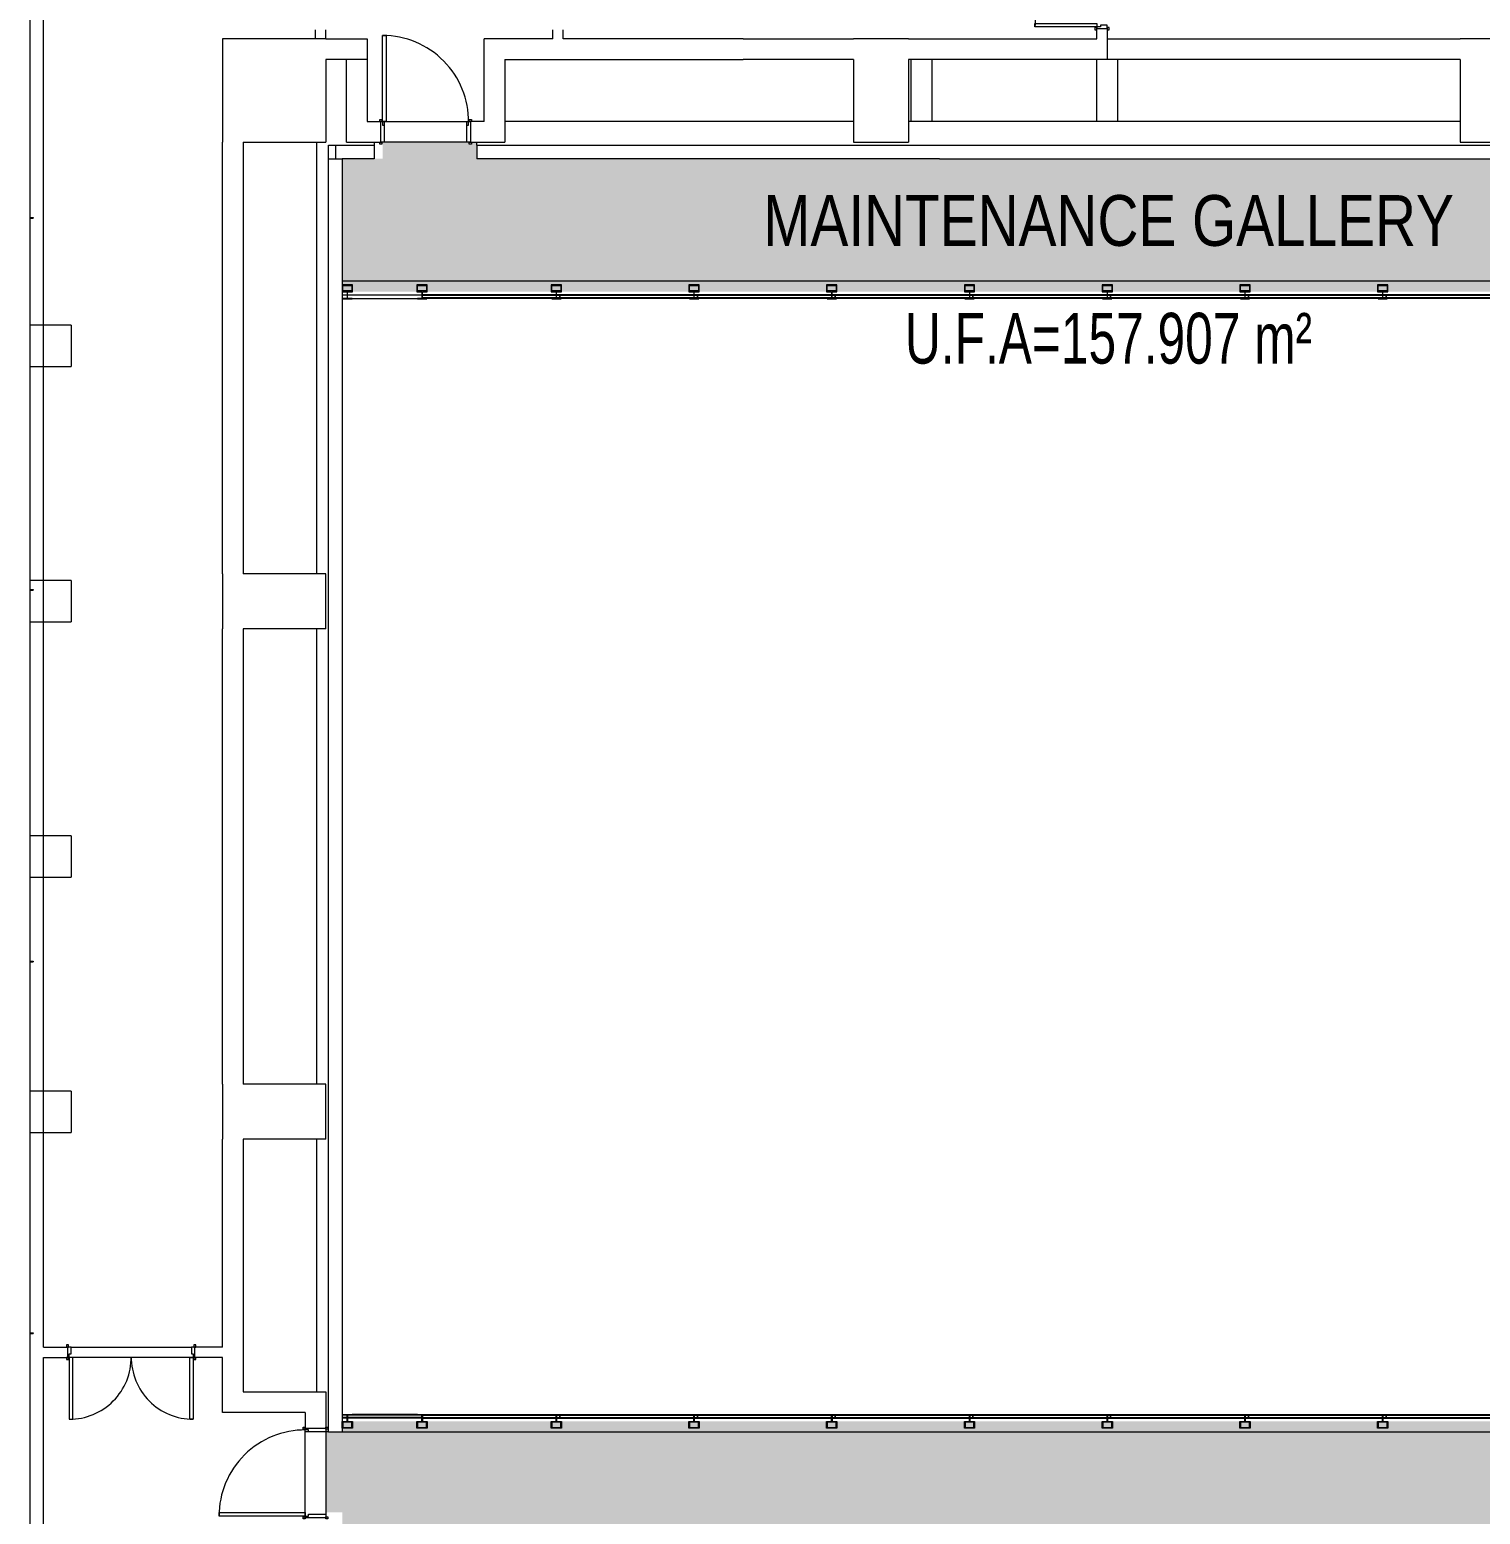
# Model space of a CAD drawing. Header units: millimetres. Extents: x 35540 to 832230, y -10956 to 416550.
# Drawn here: x 110887 to 131956, y 10177 to 31742 of the extents above; entities that cross this region are included whole.
import ezdxf

# ---------------------------------------------------------------- set-up
doc = ezdxf.new("R2010")
doc.units = ezdxf.units.MM
for name, color, linetype, lineweight in [('A-AREA-IDEN', 2, 'Continuous', 15), ('A-AREA-PATT', 32, 'Continuous', 5), ('A-DOOR', 31, 'Continuous', 5), ('A-DOOR-FRAM', 31, 'Continuous', 15), ('A-FLOR', 192, 'Continuous', 5), ('A-FLOR-HRAL', 11, 'Continuous', 5), ('A-WALL', 113, 'Continuous', 5), ('S-COLS', 52, 'Continuous', 5), ('S-COLS-SYMB', 171, 'Continuous', 50)]:
    doc.layers.add(name, color=color, linetype=linetype, lineweight=lineweight)
doc.styles.add('Arial', font='arial.ttf', dxfattribs={"width": 0.7, "height": 737.649701})
doc.styles.add('Arial_2', font='arial.ttf', dxfattribs={"width": 0.8, "height": 737.649701})

# ---------------------------------------------------------------- blocks, each defined once
blk = doc.blocks.new('DLN-Double Door__X03_ - _M31_1800 x 2450 _WH_-16954920-1_F U_F_A_')
at = {"layer": 'A-DOOR'}
for p, q in [((-850, -75), (-900, -75)), ((-900, -75), (-900, -975)), ((-850, -975), (-850, -75)), ((850, -75), (900, -75)), ((850, -975), (850, -75)), ((900, -75), (900, -975)), ((-900, -975), (-850, -975)), ((900, -975), (850, -975))]:
    blk.add_line(p, q, dxfattribs=at)
for centre, start, end in [((-900, -75), 270, 0.5), ((900, -75), 179.5, 270)]:
    blk.add_arc(centre, 900, start, end, dxfattribs=at)
at = {"layer": 'A-DOOR-FRAM'}
for p, q in [((-910, 105), (-940, 105)), ((-940, 105), (-940, 75)), ((-940, 75), (-910, 75)), ((-875, 75), (-925, 75)), ((-925, 75), (-925, -75)), ((-910, 75), (-910, 105)), ((-875, -25), (-875, 75)), ((875, 75), (875, -25)), ((925, 75), (875, 75)), ((940, 105), (910, 105)), ((910, 105), (910, 75)), ((910, 75), (940, 75)), ((925, -75), (925, 75)), ((940, 75), (940, 105)), ((-910, -75), (-940, -75)), ((-940, -75), (-940, -105)), ((-940, -105), (-910, -105)), ((-925, -75), (-900, -75)), ((-910, -105), (-910, -75)), ((-900, -75), (-900, -25)), ((-900, -25), (-875, -25)), ((875, -25), (900, -25)), ((900, -25), (900, -75)), ((900, -75), (925, -75)), ((940, -75), (910, -75)), ((910, -75), (910, -105)), ((910, -105), (940, -105)), ((940, -105), (940, -75))]:
    blk.add_line(p, q, dxfattribs=at)
blk = doc.blocks.new('DLN-Single Door__X01_ - _M10x_1250 x 2000 _WH_-16935541-1_F U_F_A_')
at = {"layer": 'A-DOOR'}
for p, q in [((-625, 1400), (-575, 1400)), ((-625, 150), (-625, 1400)), ((-575, 1400), (-575, 150)), ((-665, 180), (-635, 180)), ((-665, 150), (-665, 180)), ((-635, 150), (-665, 150)), ((-635, 180), (-635, 150)), ((-575, 150), (-625, 150)), ((635, 150), (635, 180)), ((635, 180), (665, 180)), ((665, 150), (635, 150)), ((665, 180), (665, 150)), ((-665, -150), (-635, -150)), ((-665, -180), (-665, -150)), ((-635, -180), (-665, -180)), ((-635, -150), (-635, -180)), ((635, -180), (635, -150)), ((635, -150), (665, -150)), ((665, -180), (635, -180)), ((665, -150), (665, -180))]:
    blk.add_line(p, q, dxfattribs=at)
blk.add_arc((-625, 150), 1250, 359.5, 90, dxfattribs=at)
at = {"layer": 'A-DOOR-FRAM'}
for p, q in [((-650, 150), (-625, 150)), ((-650, -150), (-650, 150)), ((-625, 150), (-625, 100)), ((-625, 100), (-600, 100)), ((-600, 100), (-600, -150)), ((600, 100), (625, 100)), ((600, -150), (600, 100)), ((625, 150), (650, 150)), ((625, 100), (625, 150)), ((650, 150), (650, -150)), ((-600, -150), (-650, -150)), ((650, -150), (600, -150))]:
    blk.add_line(p, q, dxfattribs=at)
blk = doc.blocks.new('Railing - T PROFILE-16174661-1_F U_F_A_')
at = {"layer": 'A-FLOR-HRAL'}
for p, q in [((8, -9), (3, -9)), ((3, -9), (3, -142)), ((3, -142), (8, -142)), ((8, -68), (8, -9)), ((8, -142), (8, -83)), ((105, -73), (13, -73)), ((13, -78), (105, -78)), ((205, 0), (105, 0)), ((105, 0), (105, -73)), ((105, -78), (105, -150)), ((105, -150), (205, -150)), ((115, -10), (195, -10)), ((115, -140), (115, -10)), ((195, -140), (115, -140)), ((195, -10), (195, -140)), ((205, -150), (205, 0))]:
    blk.add_line(p, q, dxfattribs=at)
for centre, start, end in [((13, -68), 189.2953, 270), ((13, -83), 90, 180)]:
    blk.add_arc(centre, 5, start, end, dxfattribs=at)
blk = doc.blocks.new('Railing - Railing-12128012-1_F U_F_A_')
at = {"layer": 'A-FLOR-HRAL'}
for p, q in [((42839, 27842), (42839, 27845)), ((42839, 27842), (44839, 27842)), ((44787, 27892), (42842, 27892)), ((44787, 27882), (42842, 27882)), ((42842, 27852), (44787, 27852)), ((44839, 27892), (44792, 27892)), ((44839, 27882), (44792, 27882)), ((44792, 27852), (44839, 27852)), ((44839, 27892), (44839, 27882)), ((44839, 27852), (44839, 27882)), ((44839, 27852), (44839, 27842))]:
    blk.add_line(p, q, dxfattribs=at)
at = {"rotation": 89.9999999999807}
blk.add_blockref('Railing - T PROFILE-16174661-1_F U_F_A_', (44714, 27832), dxfattribs=at)
blk = doc.blocks.new('Railing - Railing-12128144-1_F U_F_A_')
at = {"layer": 'A-FLOR-HRAL'}
for p, q in [((41752, 27887), (41679, 27887)), ((41679, 27837), (41688, 27837)), ((42837, 27887), (41757, 27887)), ((41821, 27837), (42773, 27837))]:
    blk.add_line(p, q, dxfattribs=at)
at = {"rotation": 90.00000000000007}
for p in [(41679, 27832), (42764, 27832)]:
    blk.add_blockref('Railing - T PROFILE-16174661-1_F U_F_A_', p, dxfattribs=at)
blk = doc.blocks.new('Railing - Railing-12128166-1_F U_F_A_')
at = {"layer": 'A-FLOR-HRAL'}
for p, q in [((46787, 27892), (44839, 27892)), ((44839, 27882), (44839, 27892)), ((44839, 27882), (44839, 27852)), ((46787, 27882), (44839, 27882)), ((44839, 27852), (46787, 27852)), ((44839, 27842), (44839, 27852)), ((44839, 27842), (46839, 27842)), ((46839, 27892), (46792, 27892)), ((46839, 27882), (46792, 27882)), ((46792, 27852), (46839, 27852)), ((46839, 27892), (46839, 27882)), ((46839, 27852), (46839, 27882)), ((46839, 27852), (46839, 27842))]:
    blk.add_line(p, q, dxfattribs=at)
at = {"rotation": 89.9999999999807}
blk.add_blockref('Railing - T PROFILE-16174661-1_F U_F_A_', (46714, 27832), dxfattribs=at)
blk = doc.blocks.new('Railing - Railing-12128186-1_F U_F_A_')
at = {"layer": 'A-FLOR-HRAL'}
for p, q in [((48787, 27892), (46839, 27892)), ((46839, 27882), (46839, 27892)), ((46839, 27882), (46839, 27852)), ((48787, 27882), (46839, 27882)), ((46839, 27852), (48787, 27852)), ((46839, 27842), (46839, 27852)), ((46839, 27842), (48839, 27842)), ((48839, 27892), (48792, 27892)), ((48839, 27882), (48792, 27882)), ((48792, 27852), (48839, 27852)), ((48839, 27892), (48839, 27882)), ((48839, 27852), (48839, 27882)), ((48839, 27852), (48839, 27842))]:
    blk.add_line(p, q, dxfattribs=at)
at = {"rotation": 89.9999999999807}
blk.add_blockref('Railing - T PROFILE-16174661-1_F U_F_A_', (48714, 27832), dxfattribs=at)
blk = doc.blocks.new('Railing - Railing-12128196-1_F U_F_A_')
at = {"layer": 'A-FLOR-HRAL'}
for p, q in [((50787, 27892), (48839, 27892)), ((48839, 27882), (48839, 27892)), ((48839, 27882), (48839, 27852)), ((50787, 27882), (48839, 27882)), ((48839, 27852), (50787, 27852)), ((48839, 27842), (48839, 27852)), ((48839, 27842), (50839, 27842)), ((50839, 27892), (50792, 27892)), ((50839, 27882), (50792, 27882)), ((50792, 27852), (50839, 27852)), ((50839, 27892), (50839, 27882)), ((50839, 27852), (50839, 27882)), ((50839, 27852), (50839, 27842))]:
    blk.add_line(p, q, dxfattribs=at)
at = {"rotation": 89.9999999999807}
blk.add_blockref('Railing - T PROFILE-16174661-1_F U_F_A_', (50714, 27832), dxfattribs=at)
blk = doc.blocks.new('Railing - Railing-12128206-1_F U_F_A_')
at = {"layer": 'A-FLOR-HRAL'}
for p, q in [((52787, 27892), (50839, 27892)), ((50839, 27882), (50839, 27892)), ((50839, 27882), (50839, 27852)), ((52787, 27882), (50839, 27882)), ((50839, 27852), (52787, 27852)), ((50839, 27842), (50839, 27852)), ((50839, 27842), (52839, 27842)), ((52839, 27892), (52792, 27892)), ((52839, 27882), (52792, 27882)), ((52792, 27852), (52839, 27852)), ((52839, 27892), (52839, 27882)), ((52839, 27852), (52839, 27882)), ((52839, 27852), (52839, 27842))]:
    blk.add_line(p, q, dxfattribs=at)
at = {"rotation": 89.9999999999807}
blk.add_blockref('Railing - T PROFILE-16174661-1_F U_F_A_', (52714, 27832), dxfattribs=at)
blk = doc.blocks.new('Railing - Railing-12128216-1_F U_F_A_')
at = {"layer": 'A-FLOR-HRAL'}
for p, q in [((54787, 27892), (52839, 27892)), ((52839, 27882), (52839, 27892)), ((52839, 27882), (52839, 27852)), ((54787, 27882), (52839, 27882)), ((52839, 27852), (54787, 27852)), ((52839, 27842), (52839, 27852)), ((52839, 27842), (54839, 27842)), ((54839, 27892), (54792, 27892)), ((54839, 27882), (54792, 27882)), ((54792, 27852), (54839, 27852)), ((54839, 27892), (54839, 27882)), ((54839, 27852), (54839, 27882)), ((54839, 27852), (54839, 27842))]:
    blk.add_line(p, q, dxfattribs=at)
at = {"rotation": 89.9999999999807}
blk.add_blockref('Railing - T PROFILE-16174661-1_F U_F_A_', (54714, 27832), dxfattribs=at)
blk = doc.blocks.new('Railing - Railing-12128226-1_F U_F_A_')
at = {"layer": 'A-FLOR-HRAL'}
for p, q in [((56787, 27892), (54839, 27892)), ((54839, 27882), (54839, 27892)), ((54839, 27882), (54839, 27852)), ((56787, 27882), (54839, 27882)), ((54839, 27852), (56787, 27852)), ((54839, 27842), (54839, 27852)), ((54839, 27842), (56839, 27842)), ((56839, 27892), (56792, 27892)), ((56839, 27882), (56792, 27882)), ((56792, 27852), (56839, 27852)), ((56839, 27892), (56839, 27882)), ((56839, 27852), (56839, 27882)), ((56839, 27852), (56839, 27842))]:
    blk.add_line(p, q, dxfattribs=at)
at = {"rotation": 89.9999999999807}
blk.add_blockref('Railing - T PROFILE-16174661-1_F U_F_A_', (56714, 27832), dxfattribs=at)
blk = doc.blocks.new('Railing - Railing-12128236-1_F U_F_A_')
at = {"layer": 'A-FLOR-HRAL'}
for p, q in [((58787, 27892), (56839, 27892)), ((56839, 27882), (56839, 27892)), ((56839, 27882), (56839, 27852)), ((58787, 27882), (56839, 27882)), ((56839, 27852), (58787, 27852)), ((56839, 27842), (56839, 27852)), ((56839, 27842), (58839, 27842)), ((58839, 27892), (58792, 27892)), ((58839, 27882), (58792, 27882)), ((58792, 27852), (58839, 27852)), ((58839, 27892), (58839, 27882)), ((58839, 27852), (58839, 27882)), ((58839, 27852), (58839, 27842))]:
    blk.add_line(p, q, dxfattribs=at)
at = {"rotation": 89.9999999999807}
blk.add_blockref('Railing - T PROFILE-16174661-1_F U_F_A_', (58714, 27832), dxfattribs=at)
blk = doc.blocks.new('Railing - Railing-12128362-1_F U_F_A_')
at = {"layer": 'A-FLOR-HRAL'}
for p, q in [((41688, 11627), (41679, 11627)), ((41679, 11617), (41679, 11587)), ((41752, 11617), (41679, 11617)), ((41679, 11587), (41752, 11587)), ((41679, 11577), (41752, 11577)), ((42837, 11617), (41757, 11617)), ((41757, 11587), (42837, 11587)), ((41757, 11577), (42837, 11577)), ((42773, 11627), (41821, 11627)), ((42839, 11625), (42839, 11622))]:
    blk.add_line(p, q, dxfattribs=at)
at = {"extrusion": (0, 0, -1), "zscale": -1, "rotation": 270.0000000000001}
for p in [(-41679, 11632), (-42764, 11632)]:
    blk.add_blockref('Railing - T PROFILE-16174661-1_F U_F_A_', p, dxfattribs=at)
blk = doc.blocks.new('Railing - Railing-12128385-1_F U_F_A_')
at = {"layer": 'A-FLOR-HRAL'}
for p, q in [((44839, 11622), (42839, 11622)), ((44787, 11612), (42842, 11612)), ((42842, 11582), (44787, 11582)), ((42842, 11572), (44787, 11572)), ((44839, 11612), (44792, 11612)), ((44792, 11582), (44839, 11582)), ((44792, 11572), (44839, 11572)), ((44839, 11622), (44839, 11612)), ((44839, 11582), (44839, 11612)), ((44839, 11582), (44839, 11572))]:
    blk.add_line(p, q, dxfattribs=at)
at = {"extrusion": (0, 0, -1), "zscale": -1, "rotation": 269.9999999999811}
blk.add_blockref('Railing - T PROFILE-16174661-1_F U_F_A_', (-44714, 11632), dxfattribs=at)
blk = doc.blocks.new('Railing - Railing-12128393-1_F U_F_A_')
at = {"layer": 'A-FLOR-HRAL'}
for p, q in [((46839, 11622), (44839, 11622)), ((44839, 11612), (44839, 11622)), ((44839, 11612), (44839, 11582)), ((46787, 11612), (44839, 11612)), ((44839, 11582), (46787, 11582)), ((44839, 11572), (44839, 11582)), ((44839, 11572), (46787, 11572)), ((46839, 11612), (46792, 11612)), ((46792, 11582), (46839, 11582)), ((46792, 11572), (46839, 11572)), ((46839, 11622), (46839, 11612)), ((46839, 11582), (46839, 11612)), ((46839, 11582), (46839, 11572))]:
    blk.add_line(p, q, dxfattribs=at)
at = {"extrusion": (0, 0, -1), "zscale": -1, "rotation": 269.9999999999811}
blk.add_blockref('Railing - T PROFILE-16174661-1_F U_F_A_', (-46714, 11632), dxfattribs=at)
blk = doc.blocks.new('Railing - Railing-12128401-1_F U_F_A_')
at = {"layer": 'A-FLOR-HRAL'}
for p, q in [((48839, 11622), (46839, 11622)), ((46839, 11612), (46839, 11622)), ((46839, 11612), (46839, 11582)), ((48787, 11612), (46839, 11612)), ((46839, 11582), (48787, 11582)), ((46839, 11572), (46839, 11582)), ((46839, 11572), (48787, 11572)), ((48839, 11612), (48792, 11612)), ((48792, 11582), (48839, 11582)), ((48792, 11572), (48839, 11572)), ((48839, 11622), (48839, 11612)), ((48839, 11582), (48839, 11612)), ((48839, 11582), (48839, 11572))]:
    blk.add_line(p, q, dxfattribs=at)
at = {"extrusion": (0, 0, -1), "zscale": -1, "rotation": 269.9999999999811}
blk.add_blockref('Railing - T PROFILE-16174661-1_F U_F_A_', (-48714, 11632), dxfattribs=at)
blk = doc.blocks.new('Railing - Railing-12128407-1_F U_F_A_')
at = {"layer": 'A-FLOR-HRAL'}
for p, q in [((50839, 11622), (48839, 11622)), ((48839, 11612), (48839, 11622)), ((48839, 11612), (48839, 11582)), ((50787, 11612), (48839, 11612)), ((48839, 11582), (50787, 11582)), ((48839, 11572), (48839, 11582)), ((48839, 11572), (50787, 11572)), ((50839, 11612), (50792, 11612)), ((50792, 11582), (50839, 11582)), ((50792, 11572), (50839, 11572)), ((50839, 11622), (50839, 11612)), ((50839, 11582), (50839, 11612)), ((50839, 11582), (50839, 11572))]:
    blk.add_line(p, q, dxfattribs=at)
at = {"extrusion": (0, 0, -1), "zscale": -1, "rotation": 269.9999999999811}
blk.add_blockref('Railing - T PROFILE-16174661-1_F U_F_A_', (-50714, 11632), dxfattribs=at)
blk = doc.blocks.new('Railing - Railing-12128413-1_F U_F_A_')
at = {"layer": 'A-FLOR-HRAL'}
for p, q in [((52839, 11622), (50839, 11622)), ((50839, 11612), (50839, 11622)), ((50839, 11612), (50839, 11582)), ((52787, 11612), (50839, 11612)), ((50839, 11582), (52787, 11582)), ((50839, 11572), (50839, 11582)), ((50839, 11572), (52787, 11572)), ((52839, 11612), (52792, 11612)), ((52792, 11582), (52839, 11582)), ((52792, 11572), (52839, 11572)), ((52839, 11622), (52839, 11612)), ((52839, 11582), (52839, 11612)), ((52839, 11582), (52839, 11572))]:
    blk.add_line(p, q, dxfattribs=at)
at = {"extrusion": (0, 0, -1), "zscale": -1, "rotation": 269.9999999999811}
blk.add_blockref('Railing - T PROFILE-16174661-1_F U_F_A_', (-52714, 11632), dxfattribs=at)
blk = doc.blocks.new('Railing - Railing-12128419-1_F U_F_A_')
at = {"layer": 'A-FLOR-HRAL'}
for p, q in [((54839, 11622), (52839, 11622)), ((52839, 11612), (52839, 11622)), ((52839, 11612), (52839, 11582)), ((54787, 11612), (52839, 11612)), ((52839, 11582), (54787, 11582)), ((52839, 11572), (52839, 11582)), ((52839, 11572), (54787, 11572)), ((54839, 11612), (54792, 11612)), ((54792, 11582), (54839, 11582)), ((54792, 11572), (54839, 11572)), ((54839, 11622), (54839, 11612)), ((54839, 11582), (54839, 11612)), ((54839, 11582), (54839, 11572))]:
    blk.add_line(p, q, dxfattribs=at)
at = {"extrusion": (0, 0, -1), "zscale": -1, "rotation": 269.9999999999811}
blk.add_blockref('Railing - T PROFILE-16174661-1_F U_F_A_', (-54714, 11632), dxfattribs=at)
blk = doc.blocks.new('Railing - Railing-12128425-1_F U_F_A_')
at = {"layer": 'A-FLOR-HRAL'}
for p, q in [((56839, 11622), (54839, 11622)), ((54839, 11612), (54839, 11622)), ((54839, 11612), (54839, 11582)), ((56787, 11612), (54839, 11612)), ((54839, 11582), (56787, 11582)), ((54839, 11572), (54839, 11582)), ((54839, 11572), (56787, 11572)), ((56839, 11612), (56792, 11612)), ((56792, 11582), (56839, 11582)), ((56792, 11572), (56839, 11572)), ((56839, 11622), (56839, 11612)), ((56839, 11582), (56839, 11612)), ((56839, 11582), (56839, 11572))]:
    blk.add_line(p, q, dxfattribs=at)
at = {"extrusion": (0, 0, -1), "zscale": -1, "rotation": 269.9999999999811}
blk.add_blockref('Railing - T PROFILE-16174661-1_F U_F_A_', (-56714, 11632), dxfattribs=at)
blk = doc.blocks.new('Railing - Railing-12128431-1_F U_F_A_')
at = {"layer": 'A-FLOR-HRAL'}
for p, q in [((58839, 11622), (56839, 11622)), ((56839, 11612), (56839, 11622)), ((56839, 11612), (56839, 11582)), ((58787, 11612), (56839, 11612)), ((56839, 11582), (58787, 11582)), ((56839, 11572), (56839, 11582)), ((56839, 11572), (58787, 11572)), ((58839, 11612), (58792, 11612)), ((58792, 11582), (58839, 11582)), ((58792, 11572), (58839, 11572)), ((58839, 11622), (58839, 11612)), ((58839, 11582), (58839, 11612)), ((58839, 11582), (58839, 11572))]:
    blk.add_line(p, q, dxfattribs=at)
at = {"extrusion": (0, 0, -1), "zscale": -1, "rotation": 269.9999999999811}
blk.add_blockref('Railing - T PROFILE-16174661-1_F U_F_A_', (-58714, 11632), dxfattribs=at)
blk = doc.blocks.new('DLN_I-Shape - 200x200 _WD_-17536638-1_F U_F_A_')
at = {"layer": 'S-COLS-SYMB', "color": 253, "lineweight": 20}
for p, q in [((-100, 100), (100, 100)), ((0, 100), (0, -100)), ((-100, -100), (100, -100))]:
    blk.add_line(p, q, dxfattribs=at)

msp = doc.modelspace()

# ---------------------------------------------------------------- hatches: boundary and pattern name
at = {"layer": 'A-AREA-PATT'}
h = msp.add_hatch(color=231, dxfattribs=at)
h.paths.add_polyline_path([(116584.6, 27937.5), (116589.6, 27937.5), (116589.6, 27938.2)], flags=0)
h.paths.add_polyline_path([(118534.6, 27937.5), (118539.6, 27937.5), (118539.6, 27938.2)], flags=0)
h.paths.add_polyline_path([(120534.6, 27937.5), (120539.6, 27937.5), (120539.6, 27938.2)], flags=0)
h.paths.add_polyline_path([(122534.6, 27937.5), (122539.6, 27937.5), (122539.6, 27938.2)], flags=0)
h.paths.add_polyline_path([(124534.6, 27937.5), (124564.8, 27941.5), (124539.6, 27938.2)], flags=0)
h.paths.add_polyline_path([(126534.6, 27937.5), (126539.6, 27937.5), (126539.6, 27938.2)], flags=0)
h.paths.add_polyline_path([(128534.6, 27937.5), (128539.6, 27937.5), (128539.6, 27938.2)], flags=0)
h.paths.add_polyline_path([(130534.6, 27937.5), (130551.6, 27939.4), (130539.6, 27938.2)], flags=0)
h.paths.add_polyline_path([(132534.6, 27937.5), (132539.6, 27937.5), (132539.6, 27938.2)], flags=0)
h.paths.add_polyline_path([(134534.6, 27937.5), (134539.6, 27937.5), (134539.6, 27938.2)], flags=0)
h.paths.add_polyline_path([(136534.6, 27937.5), (136539.6, 27937.5), (136538.5, 27938.1)], flags=0)
h.paths.add_polyline_path([(138534.6, 27937.5), (138539.6, 27937.5), (138539.6, 27938.2)], flags=0)
h.paths.add_polyline_path([(140534.6, 27937.5), (140539.6, 27937.5), (140539.6, 27938.2)], flags=0)
h.paths.add_polyline_path([(142534.6, 27937.5), (142539.6, 27937.5), (142539.6, 27938.2)], flags=0)
h.paths.add_polyline_path([(144534.6, 27937.5), (144539.6, 27937.5), (144539.6, 27938.2)], flags=0)
h.paths.add_polyline_path([(146607, 29737.5), (146607.2, 29747.5), (146637, 29747.5), (146637, 29737.5), (146607.2, 29737.5)], flags=0)
h.paths.add_polyline_path([(146612, 26725), (146612.7, 26725), (146622, 26787.5)], flags=0)
h.paths.add_polyline_path([(146612, 25685), (146612.7, 25685), (146622, 25747.5)], flags=0)
h.paths.add_polyline_path([(146612, 23685), (146612.7, 23685), (146622, 23747.5)], flags=0)
h.paths.add_polyline_path([(146612, 21685), (146612.7, 21685), (146622, 21747.5)], flags=0)
h.paths.add_polyline_path([(146612, 19685), (146612.7, 19685), (146622, 19747.5)], flags=0)
h.paths.add_polyline_path([(146612, 17685), (146617.8, 17719.1), (146617.4, 17719.1)], flags=0)
h.paths.add_polyline_path([(146612, 15685), (146612.7, 15685), (146622, 15747.5)], flags=0)
h.paths.add_polyline_path([(146612, 13735), (146612.7, 13735), (146620.9, 13790.7)], flags=0)
h.paths.add_polyline_path([(146612, 12735), (146613.9, 12743.1), (146613.3, 12743.1)], flags=0)
h.paths.add_polyline_path([(146637, 12656), (146707, 12656), (146707, 11656), (146637, 11656), (146637, 12621)], flags=0)
h.paths.add_polyline_path([(146517.1, 9662.5), (146517.1, 9652.5), (146487.1, 9652.5), (146487.1, 9662.5)], flags=0)
h.paths.add_polyline_path([(144539.6, 11527.5), (144555.2, 11524.4), (144558.6, 11524.4)], flags=0)
h.paths.add_polyline_path([(142539.6, 11527.5), (142539.6, 11526.7), (142602.1, 11517.5)], flags=0)
h.paths.add_polyline_path([(140539.6, 11527.5), (140539.6, 11526.7), (140602.1, 11517.5)], flags=0)
h.paths.add_polyline_path([(138539.6, 11527.5), (138550.9, 11525.1), (138554.5, 11525.1)], flags=0)
h.paths.add_polyline_path([(136539.6, 11527.5), (136539.6, 11526.7), (136587.1, 11519.9)], flags=0)
h.paths.add_polyline_path([(134539.6, 11527.5), (134539.6, 11526.7), (134587.1, 11519.9)], flags=0)
h.paths.add_polyline_path([(132539.6, 11527.5), (132539.6, 11526.7), (132587.1, 11519.9)], flags=0)
h.paths.add_polyline_path([(130539.6, 11527.5), (130551.6, 11525), (130551.6, 11525.6)], flags=0)
h.paths.add_polyline_path([(128539.6, 11527.5), (128539.6, 11526.7), (128587.1, 11519.9)], flags=0)
h.paths.add_polyline_path([(126539.6, 11527.5), (126539.6, 11526.7), (126587.1, 11519.9)], flags=0)
h.paths.add_polyline_path([(124539.6, 11527.5), (124564.8, 11523), (124564.8, 11523.5)], flags=0)
h.paths.add_polyline_path([(122539.6, 11527.5), (122539.6, 11526.7), (122587.1, 11519.9)], flags=0)
h.paths.add_polyline_path([(120539.6, 11527.5), (120539.6, 11526.7), (120587.1, 11519.9)], flags=0)
h.paths.add_polyline_path([(118539.6, 11527.5), (118539.6, 11526.7), (118577.9, 11521.4)], flags=0)
h.paths.add_polyline_path([(116589.6, 11527.5), (116589.6, 11526.7), (116652.1, 11517.5)], flags=0)
h.paths.add_polyline_path([(115504.6, 11527.5), (115504.6, 11526.7), (115567.1, 11517.5)], flags=0)
h.paths.add_polyline_path([(146607.2, 9597.5), (148697, 9597.5), (148697, 9972.5), (148907, 9972.5), (148907, 9987.5), (148937, 9987.5), (148935, 11807.5), (148907, 11807.5), (148907, 11822.5), (148697, 11822.5), (148697, 16424.2), (147362, 16424.2), (147362, 23040.8), (148697, 23040.8), (148697, 27642.5), (148907, 27642.5), (148907, 27657.5), (148937, 27657.5), (148937, 29477.5), (148907, 29477.5), (148907, 29492.5), (148697, 29492.5), (148697, 29857.5), (147732, 29857.5), (147732, 29867.5), (117382, 29867.5), (117382, 30107.5), (117302, 30107.5), (117302, 30077.5), (117272, 30077.5), (117272, 30107.5), (116012, 30107.5), (116012, 29867.5), (115427.1, 29867.5), (115427.1, 28037.5), (115577.1, 28037.5), (115577.1, 27937.5), (116512.1, 27937.5), (116512.1, 28037.5), (116662.1, 28037.5), (116662.1, 27937.5), (118462.1, 27937.5), (118462.1, 28037.5), (118612.1, 28037.5), (118612.1, 27937.5), (120462.1, 27937.5), (120462.1, 28037.5), (120612.1, 28037.5), (120612.1, 27937.5), (122462.1, 27937.5), (122462.1, 28037.5), (122612.1, 28037.5), (122612.1, 27937.5), (124462.1, 27937.5), (124462.1, 28037.5), (124612.1, 28037.5), (124612.1, 27937.5), (126462.1, 27937.5), (126462.1, 28037.5), (126612.1, 28037.5), (126612.1, 27937.5), (128462.1, 27937.5), (128462.1, 28037.5), (128612.1, 28037.5), (128612.1, 27937.5), (130462.1, 27937.5), (130462.1, 28037.5), (130612.1, 28037.5), (130612.1, 27937.5), (132462.1, 27937.5), (132462.1, 28037.5), (132612.1, 28037.5), (132612.1, 27937.5), (134462.1, 27937.5), (134462.1, 28037.5), (134612.1, 28037.5), (134612.1, 27937.5), (136462.1, 27937.5), (136462.1, 28037.5), (136612.1, 28037.5), (136612.1, 27937.5), (138462.1, 27937.5), (138462.1, 28037.5), (138612.1, 28035.5), (138612.1, 27937.5), (140462.1, 27937.5), (140462.1, 28037.5), (140612.1, 28037.5), (140612.1, 27937.5), (142462.1, 27937.5), (142462.1, 28037.5), (142612.1, 28037.5), (142612.1, 27937.5), (144462.1, 27937.5), (144462.1, 28037.5), (144612.1, 28037.5), (144612.1, 27937.5), (146462.1, 27939.1), (146462.1, 28037.5), (146552, 28037.5), (146552, 28087.5), (146537, 28087.5), (146537, 29737.5), (146607, 29737.5), (146607, 28087.5), (146592, 28082.5), (146592, 28037.5), (146612.1, 28037.5), (146616.7, 27972.5), (146622, 27972.5), (146622, 27937.5), (146637, 27933.1), (146637, 27882.5), (146762, 27882.5), (146762, 27812.5), (146687, 27807.5), (146687, 27772.5), (146677, 27772.5), (146677, 27807.5), (146612, 27807.5), (146607, 27862.5), (146587.1, 27861), (146586.4, 27842.5), (146603.6, 27840.5), (146603.6, 27835.5), (146562, 27835.5), (146567, 26725), (146612, 26725), (146612, 26807.5), (146692, 26807.5), (146692, 26797.5), (146712, 26797.5), (146712, 26647.5), (146612, 26647.5), (146607.2, 26720), (146567, 26720), (146567, 25685), (146612, 25685), (146612, 25757.5), (146712, 25757.5), (146712, 25607.5), (146612, 25607.5), (146607.2, 25680), (146567, 25680), (146567, 23685), (146612, 23685), (146612, 23757.5), (146712, 23757.5), (146712, 23607.5), (146612, 23607.5), (146606.2, 23680), (146567, 23680), (146567, 21685), (146612, 21685), (146612, 21757.5), (146712, 21757.5), (146712, 21607.5), (146612, 21607.5), (146607.2, 21680), (146567, 21680), (146567, 19685), (146612, 19685), (146612, 19757.5), (146712, 19757.5), (146712, 19607.5), (146612, 19607.5), (146607.2, 19680), (146567, 19680), (146567, 17685), (146612, 17685), (146612, 17757.5), (146712, 17757.5), (146712, 17607.5), (146612, 17607.5), (146607.2, 17680), (146567, 17680), (146567, 15685), (146612, 15685), (146612, 15757.5), (146712, 15757.5), (146712, 15607.5), (146612, 15607.5), (146607.2, 15680), (146567, 15680), (146567, 13735), (146612, 13735), (146612, 13807.5), (146712, 13807.5), (146712, 13657.5), (146612, 13657.5), (146607.2, 13730), (146567, 13730), (146567, 12735), (146612, 12735), (146612, 12807.5), (146712, 12807.5), (146707, 12657.5), (146562, 12656), (146562, 11656), (146622, 11656), (146626.3, 11691), (146632, 11691), (146637, 11651), (146707, 11651), (146707, 11581), (146587.1, 11575.8), (146587.1, 11572.5), (146562, 11572.5), (146562.9, 11537.5), (146587.1, 11532.5), (146587.1, 11527.5), (146612.1, 11527.5), (146607.2, 11427.5), (146572.1, 11427.5), (146572.1, 11377.5), (146587.1, 11377.5), (146587.1, 9662.5), (146517.1, 9662.5), (146517.1, 11377.5), (146532.1, 11377.5), (146532.1, 11427.5), (146462.1, 11427.5), (146465.8, 11527.5), (144612.1, 11524.7), (144612.1, 11427.5), (144462.1, 11427.5), (144462.1, 11527.5), (142612.1, 11527.5), (142612.1, 11427.5), (142462.1, 11427.5), (142462.1, 11527.5), (140612.1, 11527.5), (140612.1, 11427.5), (140462.1, 11427.5), (140462.1, 11527.5), (138612.1, 11525.5), (138612.1, 11427.5), (138462.1, 11427.5), (138462.1, 11527.5), (136612.1, 11527.5), (136612.1, 11427.5), (136462.1, 11427.5), (136462.1, 11527.5), (134612.1, 11527.5), (134612.1, 11427.5), (134462.1, 11427.5), (134462.1, 11527.5), (132612.1, 11527.5), (132612.1, 11427.5), (132462.1, 11427.5), (132462.1, 11527.5), (130612.1, 11527.5), (130612.1, 11427.5), (130462.1, 11427.5), (130462.1, 11527.5), (128612.1, 11527.5), (128612.1, 11427.5), (128462.1, 11427.5), (128462.1, 11527.5), (126612.1, 11527.5), (126612.1, 11427.5), (126462.1, 11427.5), (126462.1, 11527.5), (124612.1, 11527.5), (124612.1, 11427.5), (124462.1, 11427.5), (124462.1, 11527.5), (122612.1, 11527.5), (122612.1, 11427.5), (122462.1, 11427.5), (122462.1, 11527.5), (120612.1, 11527.5), (120612.1, 11427.5), (120462.1, 11427.7), (120462.1, 11527.5), (118612.1, 11527.5), (118612.1, 11427.5), (118462.1, 11427.5), (118462.1, 11527.5), (116662.1, 11527.5), (116662.1, 11427.5), (116512.1, 11427.5), (116512.1, 11527.5), (115577.1, 11527.5), (115577.1, 11427.5), (115427.1, 11427.5), (115427, 11377.5), (115227.1, 11377.5), (115227.1, 11407.5), (115187, 11402.5), (115187, 10207.5), (115427.1, 10207.5), (115427.1, 9597.5), (130957.1, 9597.5), (130957.1, 9607.5), (131437.1, 9607.5), (131437.1, 9597.5), (146335.1, 9597.5)], flags=0)
h.paths.add_polyline_path([(122472.1, 11437.5), (122602.1, 11437.5), (122602.1, 11517.5), (122472.1, 11517.5)], flags=0)
h.paths.add_polyline_path([(124552.1, 11437.5), (124602.1, 11437.5), (124602.1, 11517.5), (124472.1, 11517.5), (124472.1, 11437.5)], flags=0)
h.paths.add_polyline_path([(128552.1, 11437.5), (128602.1, 11437.5), (128602.1, 11517.5), (128472.1, 11517.5), (128472.1, 11437.5)], flags=0)
h.paths.add_polyline_path([(120482.8, 11437.5), (120602.1, 11437.5), (120602.1, 11517.5), (120472.1, 11517.5), (120472.1, 11437.5)], flags=0)
h.paths.add_polyline_path([(130472.1, 11437.5), (130602.1, 11437.5), (130602.1, 11517.5), (130472.1, 11517.5), (130472.1, 11467.9)], flags=0)
h.paths.add_polyline_path([(134472.1, 11437.5), (134602.1, 11437.5), (134602.1, 11517.5), (134472.1, 11517.5), (134472.1, 11483.9)], flags=0)
h.paths.add_polyline_path([(118552.1, 11437.5), (118602.1, 11437.5), (118602.1, 11517.5), (118472.1, 11517.5), (118472.1, 11437.5)], flags=0)
h.paths.add_polyline_path([(132472.1, 11437.5), (132602.1, 11437.5), (132602.1, 11517.5), (132472.1, 11517.5), (132472.1, 11475.9)], flags=0)
h.paths.add_polyline_path([(126472.1, 11437.5), (126602.1, 11437.5), (126602.1, 11517.5), (126472.1, 11517.5), (126472.1, 11448)], flags=0)
h.paths.add_polyline_path([(115567.1, 11437.5), (115567.1, 11517.5), (115437.1, 11517.5), (115437.1, 11437.5), (115517.1, 11437.5)], flags=0)
h.paths.add_polyline_path([(116587.1, 11437.5), (116652.1, 11437.5), (116652.1, 11517.5), (116522.1, 11517.5), (116522.1, 11437.5)], flags=0)
h.paths.add_polyline_path([(136472.1, 11437.5), (136602.1, 11437.5), (136602.1, 11517.5), (136472.1, 11511.8), (136472.1, 11492)], flags=0)
h.paths.add_polyline_path([(138472.1, 11437.5), (138602.1, 11437.5), (138602.1, 11517.5), (138472.1, 11517.5), (138472.1, 11500)], flags=0)
h.paths.add_polyline_path([(140602.1, 11437.5), (140602.1, 11517.5), (140472.1, 11517.5), (140472.1, 11437.5), (140552.1, 11437.5)], flags=0)
h.paths.add_polyline_path([(142602.1, 11437.5), (142602.1, 11517.5), (142472.1, 11516.1), (142472.1, 11437.5), (142525.3, 11437.5)], flags=0)
h.paths.add_polyline_path([(144552.1, 11437.5), (144602.1, 11437.5), (144602.1, 11517.5), (144472.1, 11517.5), (144472.1, 11437.5)], flags=0)
h.paths.add_polyline_path([(146517.1, 11437.5), (146517.1, 11462.5), (146587.1, 11462.5), (146587.1, 11437.5), (146602.1, 11437.5), (146602.1, 11517.5), (146587.1, 11514.1), (146587.1, 11467.5), (146512.1, 11462.5), (146512.1, 11437.5)], flags=0)
h.paths.add_polyline_path([(146472.1, 11437.5), (146502.1, 11437.5), (146502.1, 11462.5), (146487.1, 11462.5), (146487.1, 11517.5), (146472.1, 11517.5), (146472.1, 11447.5)], flags=0)
h.paths.add_polyline_path([(146567, 12666), (146612, 12667.5), (146607.2, 12730), (146562, 12730), (146566.3, 12666)], flags=0)
h.paths.add_polyline_path([(146702, 12667.5), (146702, 12797.5), (146622, 12797.5), (146622, 12667.5)], flags=0)
h.paths.add_polyline_path([(146702, 13667.5), (146702, 13797.5), (146622, 13797.5), (146622, 13667.5)], flags=0)
h.paths.add_polyline_path([(146762, 13667.5), (146762, 13767.5), (146832, 13767.5), (146837, 13692.5), (146872, 13692.5), (146872, 13682.5), (146837, 13682.5), (146837, 13667.5), (146812, 13667.5)], flags=0)
h.paths.add_polyline_path([(148637, 13697.5), (146837, 13697.5), (146837, 13767.5), (148637, 13767.5), (148637, 13713.2)], flags=0)
h.paths.add_polyline_path([(148637, 13667.5), (148637, 13697.5), (148647, 13697.5), (148647, 13667.5)], flags=0)
h.paths.add_polyline_path([(146702, 15617.5), (146702, 15747.5), (146622, 15747.5), (146622, 15617.5)], flags=0)
h.paths.add_polyline_path([(146702, 17617.5), (146702, 17747.5), (146622, 17747.5), (146622, 17617.5), (146691.9, 17617.5)], flags=0)
h.paths.add_polyline_path([(146663.6, 19617.5), (146702, 19617.5), (146702, 19747.5), (146622, 19747.5), (146622, 19617.5)], flags=0)
h.paths.add_polyline_path([(146635.3, 21617.5), (146702, 21617.5), (146702, 21747.5), (146622, 21747.5), (146622, 21617.5)], flags=0)
h.paths.add_polyline_path([(146702, 23617.5), (146702, 23747.5), (146622, 23747.5), (146622, 23617.5)], flags=0)
h.paths.add_polyline_path([(146622, 25617.5), (146702, 25617.5), (146702, 25747.5), (146622, 25747.5), (146622, 25667.5)], flags=0)
h.paths.add_polyline_path([(146702, 26657.5), (146702, 26787.5), (146622, 26787.5), (146622, 26657.5), (146692, 26657.5)], flags=0)
h.paths.add_polyline_path([(146740.2, 26807.5), (146692, 26807.5), (146692, 27807.5), (146762, 27807.5), (146762, 26807.5)], flags=0)
h.paths.add_polyline_path([(144602.1, 27947.5), (144602.1, 28027.5), (144472.1, 28027.5), (144472.1, 27947.5), (144539.6, 27947.5)], flags=0)
h.paths.add_polyline_path([(146537, 27947.5), (146537, 27972.5), (146552, 27977.4), (146552, 28027.5), (146472.1, 28027.5), (146472.1, 27947.5), (146534.6, 27947.5)], flags=0)
h.paths.add_polyline_path([(142602.1, 27947.5), (142602.1, 28027.5), (142472.1, 28027.5), (142472.1, 27947.5), (142539.6, 27947.5)], flags=0)
h.paths.add_polyline_path([(140534.6, 27947.5), (140602.1, 27947.5), (140602.1, 28027.5), (140472.1, 28027.5), (140472.1, 27947.5), (140522.1, 27947.5)], flags=0)
h.paths.add_polyline_path([(138602.1, 27947.5), (138602.1, 28027.5), (138472.1, 28027.5), (138472.1, 27947.5), (138539.6, 27947.5)], flags=0)
h.paths.add_polyline_path([(136534.6, 27947.5), (136602.1, 27947.5), (136602.1, 28027.5), (136472.1, 28021.8), (136472.1, 27947.5)], flags=0)
h.paths.add_polyline_path([(134602.1, 27947.5), (134602.1, 28027.5), (134472.1, 28027.5), (134472.1, 27947.5), (134552.1, 27947.5)], flags=0)
h.paths.add_polyline_path([(132602.1, 27947.5), (132602.1, 28027.5), (132472.1, 28027.5), (132472.1, 27947.5), (132552.1, 27947.5)], flags=0)
h.paths.add_polyline_path([(130534.6, 27947.5), (130602.1, 27947.5), (130602.1, 28027.5), (130472.1, 28027.5), (130472.1, 27947.5)], flags=0)
h.paths.add_polyline_path([(128602.1, 27947.5), (128602.1, 28027.5), (128472.1, 28027.5), (128472.1, 27947.5), (128552.1, 27947.5)], flags=0)
h.paths.add_polyline_path([(126602.1, 27947.5), (126602.1, 28027.5), (126472.1, 28027.5), (126472.1, 27947.5), (126552.1, 27947.5)], flags=0)
h.paths.add_polyline_path([(124534.6, 27947.5), (124602.1, 27947.5), (124602.1, 28027.5), (124472.1, 28027.5), (124472.1, 27947.5), (124522.1, 27947.5)], flags=0)
h.paths.add_polyline_path([(122534.6, 27947.5), (122602.1, 27947.5), (122602.1, 28027.5), (122472.1, 28027.5), (122472.1, 27947.5), (122522.1, 27947.5)], flags=0)
h.paths.add_polyline_path([(116589.6, 27947.5), (116652.1, 27947.5), (116652.1, 28027.5), (116522.1, 28027.5), (116522.1, 27947.5), (116584.6, 27947.5)], flags=0)
h.paths.add_polyline_path([(115567.1, 27947.5), (115567.1, 28027.5), (115437.1, 28027.5), (115442.3, 27947.5), (115504.6, 27947.5)], flags=0)
h.paths.add_polyline_path([(118602.1, 27947.5), (118602.1, 28027.5), (118472.1, 28027.5), (118472.1, 27947.5), (118577.9, 27947.5)], flags=0)
h.paths.add_polyline_path([(120522.1, 27947.5), (120602.1, 27947.5), (120602.1, 28027.5), (120472.1, 28027.5), (120472.1, 27947.5), (120482.8, 27947.5)], flags=0)
h.paths.add_polyline_path([(146595.2, 27972.5), (146602.1, 27972.5), (146602.1, 28027.5), (146592, 28027.5), (146592, 27972.5)], flags=0)

# ---------------------------------------------------------------- linework, layer by layer
at = {"layer": 'A-FLOR'}
for p, q in [((116037, 30407.5), (116037, 30357.5)), ((117237, 30357.5), (117237, 30407.5)), ((122849.5, 30407.5), (117787, 30407.5)), ((131662, 30407.5), (123649.5, 30407.5)), ((115052, 30107.5), (115052, 23840.8)), ((115892, 30107.5), (115892, 30067.5)), ((117382, 30067.5), (117382, 30107.5)), ((110887, 29012.5), (110887, 29002.5)), ((115052, 23040.8), (115052, 16424.2)), ((110887, 18212.5), (110887, 18202.5)), ((115052, 15624.2), (115052, 11957.5)), ((110887, 12812.5), (110887, 12802.5)), ((114937, 11377.5), (114887, 11377.5)), ((115227.1, 11377.5), (115187, 11377.5))]:
    msp.add_line(p, q, dxfattribs=at)
at = {"layer": 'A-FLOR', "color": 9}
for p, q in [((146552.6, 28087.5), (115427.1, 28087.5)), ((115427.1, 11377.5), (146532.8, 11377.5))]:
    msp.add_line(p, q, dxfattribs=at)
at = {"layer": 'A-WALL', "color": 253, "lineweight": 20}
for p, q in [((110887, 34407.5), (110887, 29012.5)), ((111087, 12607.5), (111087, 34407.5)), ((115187, 31607.5), (113687, 31607.5)), ((113687, 31607.5), (113687, 30107.5)), ((115187, 31607.5), (115787, 31607.5)), ((115787, 31607.5), (115787, 31307.5)), ((121249.5, 31607.5), (122849.5, 31607.5)), ((123649.5, 31607.5), (122849.5, 31607.5)), ((123649.5, 31607.5), (124039.5, 31607.5)), ((130062, 31607.5), (131662, 31607.5)), ((132462, 31607.5), (131662, 31607.5)), ((115787, 31307.5), (115187, 31307.5)), ((115187, 31307.5), (115187, 30107.5)), ((122849.5, 31307.5), (121249.5, 31307.5)), ((122849.5, 31307.5), (122849.5, 30107.5)), ((123649.5, 31307.5), (123649.5, 30107.5)), ((124039.5, 31307.5), (123649.5, 31307.5)), ((131662, 31307.5), (130062, 31307.5)), ((131662, 31307.5), (131662, 30107.5)), ((113687, 28857.5), (113687, 30107.5)), ((113987, 30107.5), (113987, 28857.5)), ((113987, 30107.5), (115187, 30107.5)), ((122849.5, 30107.5), (123649.5, 30107.5)), ((131662, 30107.5), (132462, 30107.5)), ((110887, 29012.5), (110937, 29012.5)), ((110887, 29002.5), (110887, 23612.5)), ((110887, 29002.5), (110937, 29002.5)), ((110937, 29012.5), (110937, 29002.5)), ((113687, 23840.8), (113687, 25440.8)), ((113987, 25440.8), (113987, 23840.8)), ((113687, 23840.8), (113687, 23040.8)), ((115187, 23840.8), (113987, 23840.8)), ((115187, 23040.8), (115187, 23840.8)), ((110887, 23612.5), (110937, 23612.5)), ((110887, 23602.5), (110887, 18212.5)), ((110887, 23602.5), (110937, 23602.5)), ((110937, 23612.5), (110937, 23602.5)), ((113687, 21440.8), (113687, 23040.8)), ((115187, 23040.8), (113987, 23040.8)), ((113987, 23040.8), (113987, 21440.8)), ((110887, 18212.5), (110937, 18212.5)), ((110887, 18202.5), (110887, 12812.5)), ((110887, 18202.5), (110937, 18202.5)), ((110937, 18212.5), (110937, 18202.5)), ((113687, 16424.2), (113687, 18024.2)), ((113987, 18024.2), (113987, 16424.2)), ((113687, 16424.2), (113687, 15624.2)), ((115187, 16424.2), (113987, 16424.2)), ((115187, 15624.2), (115187, 16424.2)), ((113687, 14024.2), (113687, 15624.2)), ((115187, 15624.2), (113987, 15624.2)), ((113987, 15624.2), (113987, 14024.2)), ((110887, 12812.5), (110937, 12812.5)), ((110887, 12802.5), (110887, 7407.5)), ((110887, 12802.5), (110937, 12802.5)), ((110937, 12812.5), (110937, 12802.5)), ((111087, 9657.5), (111087, 12457.5))]:
    msp.add_line(p, q, dxfattribs=at)
at = {"layer": 'A-WALL', "lineweight": 18}
for p, q in [((115037, 31607.5), (115037, 31742.5)), ((115187, 31607.5), (115187, 31742.5)), ((118487, 31607.5), (118487, 31742.5)), ((118637, 31607.5), (118637, 31742.5)), ((126387, 31607.5), (126387, 31742.5)), ((126537, 31742.5), (126537, 31307.5)), ((115187, 31607.5), (115037, 31607.5)), ((117487, 30407.5), (117487, 31607.5)), ((118487, 31607.5), (117487, 31607.5)), ((121249.5, 31607.5), (118637, 31607.5)), ((124039.5, 31607.5), (126387, 31607.5)), ((126537, 31607.5), (130062, 31607.5)), ((126537, 31607.5), (126537, 31307.5)), ((115487, 30107.5), (115487, 31307.5)), ((115787, 31307.5), (115787, 30407.5)), ((117787, 31307.5), (117787, 30107.5)), ((117787, 31307.5), (121249.5, 31307.5)), ((126537, 31307.5), (124039.5, 31307.5)), ((130062, 31307.5), (126537, 31307.5)), ((115787, 30407.5), (115972, 30407.5)), ((117487, 30407.5), (117302, 30407.5)), ((115227.1, 11377.5), (115227.1, 30067.5)), ((115227.1, 30067.5), (115892, 30067.5)), ((115487, 30107.5), (115972, 30107.5)), ((115892, 30067.5), (115892, 29867.5)), ((117302, 30107.5), (117787, 30107.5)), ((117382, 30067.5), (124100, 30067.5)), ((117382, 30067.5), (117382, 29867.5)), ((124100, 30067.5), (145636.9, 30067.5)), ((115427.1, 29867.5), (115427.1, 28037.5)), ((115892, 29867.5), (115427.1, 29867.5)), ((124100, 29867.5), (117382, 29867.5)), ((124100, 29867.5), (145836.9, 29867.5)), ((113687, 25440.8), (113687, 28857.5)), ((113987, 28857.5), (113987, 25440.8)), ((115427.1, 27933.1), (115427.1, 11527.5)), ((113687, 18024.2), (113687, 21440.8)), ((113987, 21440.8), (113987, 18024.2)), ((113687, 12607.5), (113687, 14024.2)), ((113987, 14024.2), (113987, 11957.5)), ((111087, 12607.5), (111422, 12607.5)), ((113687, 12607.5), (113302, 12607.5)), ((111087, 12457.5), (111422, 12457.5)), ((113687, 12457.5), (113302, 12457.5)), ((113687, 11657.5), (113687, 12457.5)), ((113987, 11957.5), (115187, 11957.5)), ((115187, 11957.5), (115187, 11442.5)), ((114887, 11657.5), (113687, 11657.5)), ((114887, 11657.5), (114887, 11442.5)), ((115227.1, 11377.5), (115427.1, 11377.5)), ((115427.1, 11427.5), (115427.1, 11377.5))]:
    msp.add_line(p, q, dxfattribs=at)
at = {"layer": 'A-WALL'}
for p, q in [((123689.5, 30407.5), (123689.5, 31307.5)), ((123989.5, 31307.5), (123989.5, 30407.5)), ((126387, 30407.5), (126387, 31307.5)), ((126687, 31307.5), (126687, 30407.5)), ((116012, 30407.5), (117262, 30407.5)), ((117237, 30107.5), (116037, 30107.5)), ((111487, 12607.5), (113237, 12607.5)), ((113262, 12457.5), (111462, 12457.5)), ((114887, 10152.5), (114887, 11402.5)), ((115187, 11377.5), (115187, 10177.5))]:
    msp.add_line(p, q, dxfattribs=at)
at = {"layer": 'S-COLS', "color": 253, "lineweight": 20}
for p, q in [((111487, 27449.2), (110887, 27449.2)), ((110887, 27449.2), (110887, 26849.2)), ((111487, 27449.2), (111487, 26849.2)), ((110887, 26849.2), (111487, 26849.2)), ((111487, 23740.8), (110887, 23740.8)), ((110887, 23740.8), (110887, 23140.8)), ((111487, 23740.8), (111487, 23140.8)), ((110887, 23140.8), (111487, 23140.8)), ((111487, 20032.5), (110887, 20032.5)), ((110887, 20032.5), (110887, 19432.5)), ((111487, 20032.5), (111487, 19432.5)), ((110887, 19432.5), (111487, 19432.5)), ((111487, 16324.2), (110887, 16324.2)), ((110887, 16324.2), (110887, 15724.2)), ((111487, 16324.2), (111487, 15724.2)), ((110887, 15724.2), (111487, 15724.2))]:
    msp.add_line(p, q, dxfattribs=at)

# ---------------------------------------------------------------- block references
at = {"layer": 'A-DOOR'}
for name, p, rotation in [('DLN-Double Door__X03_ - _M31_1800 x 2450 _WH_-16954920-1_F U_F_A_', (126462, 32682.5), 270), ('DLN-Single Door__X01_ - _M10x_1250 x 2000 _WH_-16935541-1_F U_F_A_', (115037, 10777.5), 90.00000000000001)]:
    msp.add_blockref(name, p, dxfattribs=dict(at, rotation=rotation))
for name, p in [('DLN-Single Door__X01_ - _M10x_1250 x 2000 _WH_-16935541-1_F U_F_A_', (116637, 30257.5)), ('DLN-Double Door__X03_ - _M31_1800 x 2450 _WH_-16954920-1_F U_F_A_', (112362, 12532.5))]:
    msp.add_blockref(name, p, dxfattribs=at)
at = {"layer": 'A-FLOR-HRAL'}
for name in ['Railing - Railing-12128144-1_F U_F_A_', 'Railing - Railing-12128012-1_F U_F_A_', 'Railing - Railing-12128166-1_F U_F_A_', 'Railing - Railing-12128186-1_F U_F_A_', 'Railing - Railing-12128196-1_F U_F_A_', 'Railing - Railing-12128206-1_F U_F_A_', 'Railing - Railing-12128216-1_F U_F_A_', 'Railing - Railing-12128226-1_F U_F_A_', 'Railing - Railing-12128236-1_F U_F_A_', 'Railing - Railing-12128362-1_F U_F_A_', 'Railing - Railing-12128385-1_F U_F_A_', 'Railing - Railing-12128393-1_F U_F_A_', 'Railing - Railing-12128401-1_F U_F_A_', 'Railing - Railing-12128407-1_F U_F_A_', 'Railing - Railing-12128413-1_F U_F_A_', 'Railing - Railing-12128419-1_F U_F_A_', 'Railing - Railing-12128425-1_F U_F_A_', 'Railing - Railing-12128431-1_F U_F_A_']:
    msp.add_blockref(name, (73747.7, 0), dxfattribs=at)
at = {"layer": 'S-COLS', "color": 253, "lineweight": 20}
msp.add_blockref('DLN_I-Shape - 200x200 _WD_-17536638-1_F U_F_A_', (115327.1, 29967.5), dxfattribs=at)

# ---------------------------------------------------------------- texts
at = {"layer": 'A-AREA-IDEN', "lineweight": 5, "char_height": 737.65, "attachment_point": 2, "line_spacing_factor": 0.938532}
for s, insert, width, style in [('MAINTENANCE GALLERY', (126556.1, 29339.8), 11826, 'Arial_2'), ('U.F.A=157.907 m²', (126556.1, 27629.6), 6984, 'Arial')]:
    msp.add_mtext(s, dxfattribs=dict(at, insert=insert, width=width, style=style))

doc.saveas('drawing.dxf')
